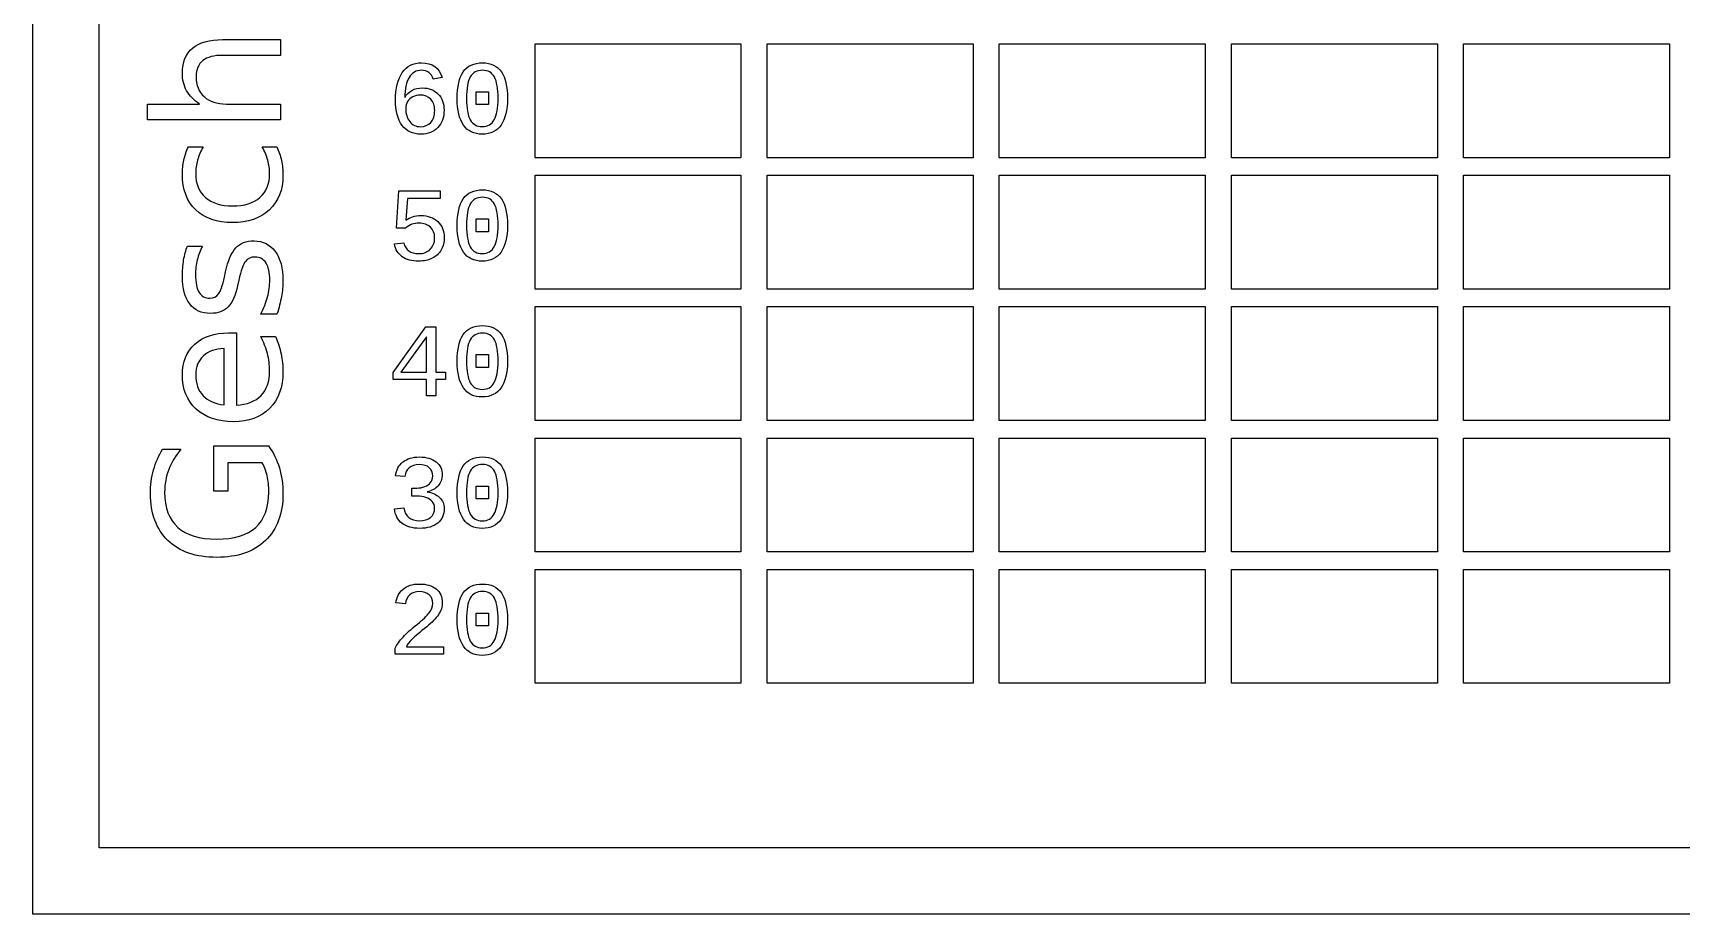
# Model space of a CAD drawing. Extents: x -4 to 214, y 146 to 301.
# Drawn here: x -3.9 to 95.7, y 146.1 to 199.4 of the extents above; entities that cross this region are included whole.
import ezdxf

# ---------------------------------------------------------------- set-up
doc = ezdxf.new("R2010")
doc.units = 0
doc.layers.add('Ebene_1', color=7, linetype='CONTINUOUS')

msp = doc.modelspace()

# ---------------------------------------------------------------- linework, layer by layer
at = {"layer": 'Ebene_1', "color": 7}
for points in [[(-3.868278, 300.868281), (213.86828, 300.868281), (213.86828, 300.868281), (213.86828, 146.13172), (213.86828, 146.13172), (-3.868278, 146.13172), (-3.868278, 146.13172), (-3.868278, 300.868281), (-3.868278, 300.868281)], [(0.131634, 296.868359), (209.86836, 296.868359), (209.86836, 296.868359), (209.86836, 150.13163), (209.86836, 150.13163), (0.131634, 150.13163), (0.131634, 150.13163), (0.131634, 296.868359), (0.131634, 296.868359)], [(7.590234, 198.958443)], [(26.458334, 198.702042), (38.89375, 198.702042), (38.89375, 198.702042), (38.89375, 191.82287), (38.89375, 191.82287), (26.458334, 191.82287), (26.458334, 191.82287), (26.458334, 198.702042), (26.458334, 198.702042)], [(40.481251, 198.702042), (52.916667, 198.702042), (52.916667, 198.702042), (52.916667, 191.82287), (52.916667, 191.82287), (40.481251, 191.82287), (40.481251, 191.82287), (40.481251, 198.702042), (40.481251, 198.702042)], [(54.504169, 198.702042), (66.939586, 198.702042), (66.939586, 198.702042), (66.939586, 191.82287), (66.939586, 191.82287), (54.504169, 191.82287), (54.504169, 191.82287), (54.504169, 198.702042), (54.504169, 198.702042)], [(68.527084, 198.702042), (80.962501, 198.702042), (80.962501, 198.702042), (80.962501, 191.82287), (80.962501, 191.82287), (68.527084, 191.82287), (68.527084, 191.82287), (68.527084, 198.702042), (68.527084, 198.702042)], [(82.550003, 198.702042), (94.985419, 198.702042), (94.985419, 198.702042), (94.985419, 191.82287), (94.985419, 191.82287), (82.550003, 191.82287), (82.550003, 191.82287), (82.550003, 198.702042), (82.550003, 198.702042)], [(22.911263, 195.027928), (22.911263, 195.799974), (23.639901, 195.799974), (23.639901, 195.027928)], [(24.225911, 195.399998)], [(24.793318, 195.399998)], [(20.396686, 194.665159)], [(20.964096, 194.689964)], [(5.51801, 192.483385)], [(26.458334, 190.76453), (38.89375, 190.76453), (38.89375, 190.76453), (38.89375, 183.88536), (38.89375, 183.88536), (26.458334, 183.88536), (26.458334, 183.88536), (26.458334, 190.76453), (26.458334, 190.76453)], [(40.481251, 190.76453), (52.916667, 190.76453), (52.916667, 190.76453), (52.916667, 183.88536), (52.916667, 183.88536), (40.481251, 183.88536), (40.481251, 183.88536), (40.481251, 190.76453), (40.481251, 190.76453)], [(54.504169, 190.76453), (66.939586, 190.76453), (66.939586, 190.76453), (66.939586, 183.88536), (66.939586, 183.88536), (54.504169, 183.88536), (54.504169, 183.88536), (54.504169, 190.76453), (54.504169, 190.76453)], [(68.527084, 190.76453), (80.962501, 190.76453), (80.962501, 190.76453), (80.962501, 183.88536), (80.962501, 183.88536), (68.527084, 183.88536), (68.527084, 183.88536), (68.527084, 190.76453), (68.527084, 190.76453)], [(82.550003, 190.76453), (94.985419, 190.76453), (94.985419, 190.76453), (94.985419, 183.88536), (94.985419, 183.88536), (82.550003, 183.88536), (82.550003, 183.88536), (82.550003, 190.76453), (82.550003, 190.76453)], [(22.911263, 187.355011), (22.911263, 188.127057), (23.639901, 188.127057), (23.639901, 187.355011)], [(24.225911, 187.727081)], [(24.793318, 187.727081)], [(5.466333, 186.488919)], [(20.973396, 187.010846)], [(26.458334, 182.82703), (38.89375, 182.82703), (38.89375, 182.82703), (38.89375, 175.94786), (38.89375, 175.94786), (26.458334, 175.94786), (26.458334, 175.94786), (26.458334, 182.82703), (26.458334, 182.82703)], [(40.481251, 182.82703), (52.916667, 182.82703), (52.916667, 182.82703), (52.916667, 175.94786), (52.916667, 175.94786), (40.481251, 175.94786), (40.481251, 175.94786), (40.481251, 182.82703), (40.481251, 182.82703)], [(54.504169, 182.82703), (66.939586, 182.82703), (66.939586, 182.82703), (66.939586, 175.94786), (66.939586, 175.94786), (54.504169, 175.94786), (54.504169, 175.94786), (54.504169, 182.82703), (54.504169, 182.82703)], [(68.527084, 182.82703), (80.962501, 182.82703), (80.962501, 182.82703), (80.962501, 175.94786), (80.962501, 175.94786), (68.527084, 175.94786), (68.527084, 175.94786), (68.527084, 182.82703), (68.527084, 182.82703)], [(82.550003, 182.82703), (94.985419, 182.82703), (94.985419, 182.82703), (94.985419, 175.94786), (94.985419, 175.94786), (82.550003, 175.94786), (82.550003, 175.94786), (82.550003, 182.82703), (82.550003, 182.82703)], [(7.951969, 181.238594)], [(20.4711, 178.421189), (20.4711, 177.432102), (19.912996, 177.432102), (19.912996, 178.421189), (17.885214, 178.421189), (17.885214, 178.855271), (19.854084, 181.614792), (20.4711, 181.614792), (20.4711, 178.861472), (21.054012, 178.861472), (21.054012, 178.421189)], [(19.912996, 181.010178), (18.362702, 178.861472), (19.912996, 178.861472)], [(22.911263, 179.152927), (22.911263, 179.924973), (23.639901, 179.924973), (23.639901, 179.152927)], [(24.225911, 179.524997)], [(24.793318, 179.524997)], [(26.458334, 174.88953), (38.89375, 174.88953), (38.89375, 174.88953), (38.89375, 168.01036), (38.89375, 168.01036), (26.458334, 168.01036), (26.458334, 168.01036), (26.458334, 174.88953), (26.458334, 174.88953)], [(40.481251, 174.88953), (52.916667, 174.88953), (52.916667, 174.88953), (52.916667, 168.01036), (52.916667, 168.01036), (40.481251, 168.01036), (40.481251, 168.01036), (40.481251, 174.88953), (40.481251, 174.88953)], [(54.504169, 174.88953), (66.939586, 174.88953), (66.939586, 174.88953), (66.939586, 168.01036), (66.939586, 168.01036), (54.504169, 168.01036), (54.504169, 168.01036), (54.504169, 174.88953), (54.504169, 174.88953)], [(68.527084, 174.88953), (80.962501, 174.88953), (80.962501, 174.88953), (80.962501, 168.01036), (80.962501, 168.01036), (68.527084, 168.01036), (68.527084, 168.01036), (68.527084, 174.88953), (68.527084, 174.88953)], [(82.550003, 174.88953), (94.985419, 174.88953), (94.985419, 174.88953), (94.985419, 168.01036), (94.985419, 168.01036), (82.550003, 168.01036), (82.550003, 168.01036), (82.550003, 174.88953), (82.550003, 174.88953)], [(9.982853, 173.383776)], [(22.911263, 171.21541), (22.911263, 171.987456), (23.639901, 171.987456), (23.639901, 171.21541)], [(24.225911, 171.58748)], [(24.793318, 171.58748)], [(20.973396, 170.641803)], [(26.458334, 166.95206), (38.89375, 166.95206), (38.89375, 166.95206), (38.89375, 160.07289), (38.89375, 160.07289), (26.458334, 160.07289), (26.458334, 160.07289), (26.458334, 166.95206), (26.458334, 166.95206)], [(40.481251, 166.95206), (52.916667, 166.95206), (52.916667, 166.95206), (52.916667, 160.07289), (52.916667, 160.07289), (40.481251, 160.07289), (40.481251, 160.07289), (40.481251, 166.95206), (40.481251, 166.95206)], [(54.504169, 166.95206), (66.939586, 166.95206), (66.939586, 166.95206), (66.939586, 160.07289), (66.939586, 160.07289), (54.504169, 160.07289), (54.504169, 160.07289), (54.504169, 166.95206), (54.504169, 166.95206)], [(68.527084, 166.95206), (80.962501, 166.95206), (80.962501, 166.95206), (80.962501, 160.07289), (80.962501, 160.07289), (68.527084, 160.07289), (68.527084, 160.07289), (68.527084, 166.95206), (68.527084, 166.95206)], [(82.550003, 166.95206), (94.985419, 166.95206), (94.985419, 166.95206), (94.985419, 160.07289), (94.985419, 160.07289), (82.550003, 160.07289), (82.550003, 160.07289), (82.550003, 166.95206), (82.550003, 166.95206)], [(22.911263, 163.54248), (22.911263, 164.314526), (23.639901, 164.314526), (23.639901, 163.54248)], [(24.225911, 163.91455)], [(24.793318, 163.91455)]]:
    msp.add_lwpolyline(points, close=True, dxfattribs=at)
for points in [[(7.590234, 198.958443), (11.083561, 198.958443), (11.083561, 198.007597), (7.62124, 198.007597)], [(20.843171, 196.665037), (20.309871, 196.568919)], [(7.812443, 195.067208), (11.083561, 195.067208), (11.083561, 194.111192), (3.042708, 194.111192), (3.042708, 195.067208), (6.194971, 195.067208)], [(5.51801, 192.483385), (6.406844, 192.483385)], [(9.982853, 192.483385), (10.861352, 192.483385)], [(18.635554, 187.55965), (18.08985, 187.55965), (18.23558, 189.816876), (20.719147, 189.816876), (20.719147, 189.367291), (18.750277, 189.367291), (18.660358, 188.049542)], [(5.466333, 186.488919), (6.365503, 186.488919)], [(17.962729, 186.61087), (18.527035, 186.675983)], [(7.698755, 184.607899), (7.771102, 184.933458)], [(8.566919, 184.416695), (8.489404, 184.085966)], [(10.871688, 182.375477), (9.889835, 182.375477)], [(7.951969, 181.238594), (8.417057, 181.238594), (8.417057, 176.866767)], [(7.678084, 176.897774), (7.672917, 180.287748)], [(9.889835, 181.016386), (10.789006, 181.016386)], [(3.962549, 174.215767), (5.073592, 174.215767)], [(9.982853, 173.383776), (7.910628, 173.383776), (7.910628, 171.678454), (7.052799, 171.678454), (7.052799, 174.417305), (10.365259, 174.417305)], [(18.598348, 172.561064), (18.037143, 172.604472)], [(19.326987, 171.382842), (19.010725, 171.382842), (19.010725, 171.866533), (19.314583, 171.866533)], [(19.937801, 171.643291), (19.937801, 171.63089)], [(17.962729, 170.616997), (18.539436, 170.669707)], [(18.629354, 164.872631), (18.058847, 164.925341)], [(18.685163, 162.27434), (20.926888, 162.27434), (20.926888, 161.821655), (18.012338, 161.821655)], [(18.012338, 161.821655), (18.012338, 162.184423)]]:
    msp.add_lwpolyline(points, dxfattribs=at)
for points in [[(5.156274, 196.937894), (5.156274, 197.602798), (5.36298, 198.105781), (5.776392, 198.446845)], [(5.776392, 198.446845), (6.186358, 198.78791), (6.790972, 198.958443), (7.590234, 198.958443)], [(6.391341, 197.687202), (6.119179, 197.473606), (5.983097, 197.153212), (5.983097, 196.726021)], [(7.62124, 198.007597), (7.07347, 198.007597), (6.663504, 197.900799), (6.391341, 197.687202)], [(18.443318, 196.965794), (18.71617, 197.358535), (19.100643, 197.554905), (19.596737, 197.554905)], [(19.596737, 197.554905), (20.256128, 197.554905), (20.671606, 197.258283), (20.843171, 196.665037)], [(22.126815, 197.018504), (22.372795, 197.376105), (22.759334, 197.554905), (23.286434, 197.554905)], [(23.286434, 197.554905), (23.801131, 197.554905), (24.180436, 197.374038), (24.424348, 197.012303)], [(5.414657, 195.868192), (5.242402, 196.17825), (5.156274, 196.534818), (5.156274, 196.937894)], [(5.983097, 196.726021), (5.983097, 196.212702), (6.146739, 195.807902), (6.474023, 195.511624)], [(18.034042, 195.297679), (18.034042, 196.017015), (18.170467, 196.573053), (18.443318, 196.965794)], [(18.852597, 196.671239), (18.676896, 196.383918), (18.589045, 195.980841), (18.589045, 195.46201)], [(19.590535, 197.10222), (19.274275, 197.10222), (19.028296, 196.95856), (18.852597, 196.671239)], [(20.309871, 196.568919), (20.200318, 196.924453), (19.960539, 197.10222), (19.590535, 197.10222)], [(21.757846, 195.399998), (21.757846, 196.121401), (21.880836, 196.660903), (22.126815, 197.018504)], [(22.545394, 196.705345), (22.396566, 196.440762), (22.322152, 196.005646), (22.322152, 195.399998)], [(23.286434, 197.10222), (22.943303, 197.10222), (22.696289, 196.969928), (22.545394, 196.705345)], [(24.00577, 196.699144), (23.861076, 196.967861), (23.621297, 197.10222), (23.286434, 197.10222)], [(24.225911, 195.399998), (24.225911, 195.999445), (24.152531, 196.432493), (24.00577, 196.699144)], [(24.424348, 197.012303), (24.670328, 196.652635), (24.793318, 196.1152), (24.793318, 195.399998)], [(6.194971, 195.067208), (5.847016, 195.294584), (5.586911, 195.561579), (5.414657, 195.868192)], [(6.474023, 195.511624), (6.801308, 195.215347), (7.247447, 195.067208), (7.812443, 195.067208)], [(18.427816, 193.778392), (18.1653, 194.135993), (18.034042, 194.642422), (18.034042, 195.297679)], [(18.589045, 195.46201), (18.690331, 195.650112), (18.832958, 195.792739), (19.016927, 195.889891)], [(18.759577, 195.213963), (18.683097, 195.092007), (18.644856, 194.953514), (18.644856, 194.798485)], [(19.082038, 195.502318), (18.945613, 195.434105), (18.838127, 195.337987), (18.759577, 195.213963)], [(19.016927, 195.889891), (19.200895, 195.98911), (19.411735, 196.038719), (19.649447, 196.038719)], [(19.516121, 195.607737), (19.363159, 195.607737), (19.218464, 195.572598), (19.082038, 195.502318)], [(20.157942, 195.359691), (20.000847, 195.525055), (19.786906, 195.607737), (19.516121, 195.607737)], [(19.649447, 196.038719), (20.046322, 196.038719), (20.364649, 195.915729), (20.604427, 195.669749)], [(20.396686, 194.665159), (20.396686, 194.962816), (20.317105, 195.194326), (20.157942, 195.359691)], [(20.604427, 195.669749), (20.844206, 195.425837), (20.964096, 195.099241), (20.964096, 194.689964)], [(22.136115, 193.793895), (21.883936, 194.161831), (21.757846, 194.697199), (21.757846, 195.399998)], [(22.322152, 195.399998), (22.322152, 194.810887), (22.3976, 194.379905), (22.548495, 194.107054)], [(23.996467, 194.119456), (24.14943, 194.398509), (24.225911, 194.825356), (24.225911, 195.399998)], [(24.793318, 195.399998), (24.793318, 194.701333), (24.664127, 194.166999), (24.405746, 193.796995)], [(18.644856, 194.798485), (18.644856, 194.484292), (18.727539, 194.221776), (18.892903, 194.010936)], [(20.161043, 193.955125), (20.318139, 194.128758), (20.396686, 194.365436), (20.396686, 194.665159)], [(20.964096, 194.689964), (20.964096, 194.251748), (20.838005, 193.901382), (20.585824, 193.638865)], [(19.553327, 193.245091), (19.065502, 193.245091), (18.690332, 193.422858), (18.427816, 193.778392)], [(18.892903, 194.010936), (19.060335, 193.800096), (19.274275, 193.694676), (19.534724, 193.694676)], [(19.534724, 193.694676), (19.79724, 193.694676), (20.006013, 193.781493), (20.161043, 193.955125)], [(20.585824, 193.638865), (20.33571, 193.376349), (19.991544, 193.245091), (19.553327, 193.245091)], [(23.267831, 193.245091), (22.765535, 193.245091), (22.388297, 193.428026), (22.136115, 193.793895)], [(22.548495, 194.107054), (22.701456, 193.836269), (22.943301, 193.700877), (23.27403, 193.700877)], [(24.405746, 193.796995), (24.14943, 193.429059), (23.770125, 193.245091), (23.267831, 193.245091)], [(23.27403, 193.700877), (23.602694, 193.700877), (23.843506, 193.840404), (23.996467, 194.119456)], [(5.249292, 191.672064), (5.307859, 191.951119), (5.397431, 192.221559), (5.51801, 192.483385)], [(6.406844, 192.483385), (6.258705, 192.214667), (6.148462, 191.944227), (6.076115, 191.672064)], [(10.31875, 191.672064), (10.242958, 191.944227), (10.130992, 192.214667), (9.982853, 192.483385)], [(10.861352, 192.483385), (10.985376, 192.218112), (11.078393, 191.942505), (11.140405, 191.656562)], [(5.156274, 190.814238), (5.156274, 191.10707), (5.18728, 191.393012), (5.249292, 191.672064)], [(6.076115, 191.672064), (6.000323, 191.403348), (5.962427, 191.131186), (5.962427, 190.855579)], [(10.42727, 190.855579), (10.42727, 191.131186), (10.391097, 191.403348), (10.31875, 191.672064)], [(11.140405, 191.656562), (11.202417, 191.374065), (11.233423, 191.072619), (11.233423, 190.752225)], [(5.967594, 188.68), (5.426714, 189.20021), (5.156274, 189.911622), (5.156274, 190.814238)], [(5.962427, 190.855579), (5.962427, 190.238906), (6.158797, 189.760037), (6.551538, 189.418973)], [(9.843327, 189.418973), (10.232623, 189.760037), (10.42727, 190.238906), (10.42727, 190.855579)], [(11.233423, 190.752225), (11.233423, 189.880617), (10.959538, 189.188153), (10.411767, 188.674833)], [(6.551538, 189.418973), (6.940834, 189.07791), (7.488604, 188.907378), (8.194849, 188.907378)], [(8.194849, 188.907378), (8.901093, 188.907378), (9.450586, 189.07791), (9.843327, 189.418973)], [(21.757846, 187.727081), (21.757846, 188.448484), (21.880836, 188.987986), (22.126815, 189.345587)], [(22.126815, 189.345587), (22.372795, 189.703188), (22.759334, 189.881988), (23.286434, 189.881988)], [(23.286434, 189.429303), (22.943303, 189.429303), (22.696289, 189.297011), (22.545394, 189.032428)], [(23.286434, 189.881988), (23.801131, 189.881988), (24.180436, 189.701121), (24.424348, 189.339386)], [(24.00577, 189.026227), (23.861076, 189.294944), (23.621297, 189.429303), (23.286434, 189.429303)], [(24.424348, 189.339386), (24.670328, 188.979718), (24.793318, 188.442283), (24.793318, 187.727081)], [(8.194849, 187.904853), (7.250892, 187.904853), (6.508474, 188.163235), (5.967594, 188.68)], [(10.411767, 188.674833), (9.863997, 188.161513), (9.125024, 187.904853), (8.194849, 187.904853)], [(18.660358, 188.049542), (18.902205, 188.235577), (19.202962, 188.328595), (19.56263, 188.328595)], [(19.56263, 188.328595), (19.98431, 188.328595), (20.324341, 188.206639), (20.582723, 187.962726)], [(22.545394, 189.032428), (22.396566, 188.767845), (22.322152, 188.332729), (22.322152, 187.727081)], [(24.225911, 187.727081), (24.225911, 188.326528), (24.152531, 188.759576), (24.00577, 189.026227)], [(19.026229, 187.801495), (18.896005, 187.753953), (18.76578, 187.673338), (18.635554, 187.55965)], [(19.447909, 187.872809), (19.297014, 187.872809), (19.156454, 187.849038), (19.026229, 187.801495)], [(20.136238, 187.627863), (19.964672, 187.79116), (19.735229, 187.872809), (19.447909, 187.872809)], [(20.393588, 186.998444), (20.393588, 187.254759), (20.307805, 187.464565), (20.136238, 187.627863)], [(20.582723, 187.962726), (20.843172, 187.72088), (20.973396, 187.403587), (20.973396, 187.010846)], [(22.136115, 186.120978), (21.883936, 186.488914), (21.757846, 187.024282), (21.757846, 187.727081)], [(22.322152, 187.727081), (22.322152, 187.13797), (22.3976, 186.706988), (22.548495, 186.434137)], [(23.996467, 186.446539), (24.14943, 186.725592), (24.225911, 187.152439), (24.225911, 187.727081)], [(24.793318, 187.727081), (24.793318, 187.028416), (24.664127, 186.494082), (24.405746, 186.124078)], [(5.233789, 185.63109), (5.285466, 185.94115), (5.36298, 186.227093), (5.466333, 186.488919)], [(6.365503, 186.488919), (6.227699, 186.220201), (6.124346, 185.941149), (6.055444, 185.651762)], [(7.771102, 184.933458), (7.915796, 185.608697), (8.120779, 186.087566), (8.386051, 186.370063)], [(8.386051, 186.370063), (8.647879, 186.656007), (9.014781, 186.798979), (9.486759, 186.798979)], [(9.486759, 186.798979), (10.024194, 186.798979), (10.449664, 186.585383), (10.763167, 186.15819)], [(18.437116, 185.838824), (18.187004, 186.016591), (18.028875, 186.27394), (17.962729, 186.61087)], [(18.527035, 186.675983), (18.644857, 186.243968), (18.947681, 186.02796), (19.435505, 186.02796)], [(19.435505, 186.02796), (19.726962, 186.02796), (19.959506, 186.114777), (20.133138, 186.288409)], [(20.133138, 186.288409), (20.306771, 186.462042), (20.393588, 186.69872), (20.393588, 186.998444)], [(20.790463, 186.254303), (20.668506, 186.037262), (20.489705, 185.868797), (20.25406, 185.748908)], [(20.973396, 187.010846), (20.973396, 186.723525), (20.912418, 186.471344), (20.790463, 186.254303)], [(22.548495, 186.434137), (22.701456, 186.163352), (22.943301, 186.02796), (23.27403, 186.02796)], [(23.27403, 186.02796), (23.602694, 186.02796), (23.843506, 186.167487), (23.996467, 186.446539)], [(5.156274, 184.638902), (5.156274, 184.990303), (5.182113, 185.321032), (5.233789, 185.63109)], [(6.055444, 185.651762), (5.986542, 185.362373), (5.952092, 185.062649), (5.952092, 184.752591)], [(8.964827, 185.558745), (8.827023, 185.386489), (8.694387, 185.005805), (8.566919, 184.416695)], [(9.559106, 185.822294), (9.300724, 185.822294), (9.102631, 185.734444), (8.964827, 185.558745)], [(10.210229, 185.460558), (10.0552, 185.701715), (9.838159, 185.822294), (9.559106, 185.822294)], [(10.437606, 184.427029), (10.437606, 184.874891), (10.361814, 185.219401), (10.210229, 185.460558)], [(10.763167, 186.15819), (11.076671, 185.734444), (11.233423, 185.150501), (11.233423, 184.40636)], [(19.423104, 185.572174), (19.015893, 185.572174), (18.68723, 185.661058), (18.437116, 185.838824)], [(20.25406, 185.748908), (20.020482, 185.631085), (19.743497, 185.572174), (19.423104, 185.572174)], [(23.267831, 185.572174), (22.765535, 185.572174), (22.388297, 185.755109), (22.136115, 186.120978)], [(24.405746, 186.124078), (24.14943, 185.756142), (23.770125, 185.572174), (23.267831, 185.572174)], [(5.600692, 182.995594), (5.304414, 183.381445), (5.156274, 183.929214), (5.156274, 184.638902)], [(5.952092, 184.752591), (5.952092, 184.280613), (6.024438, 183.925768), (6.169132, 183.688056)], [(7.342187, 183.589872), (7.466211, 183.758681), (7.585067, 184.098024), (7.698755, 184.607899)], [(10.303247, 183.414173), (10.39282, 183.755236), (10.437606, 184.092855), (10.437606, 184.427029)], [(11.233423, 184.40636), (11.233423, 184.0963), (11.202417, 183.772461), (11.140405, 183.434842)], [(6.169132, 183.688056), (6.313827, 183.45379), (6.530868, 183.336658), (6.820256, 183.336658)], [(6.820256, 183.336658), (7.040742, 183.336658), (7.214719, 183.421062), (7.342187, 183.589872)], [(8.489404, 184.085966), (8.365381, 183.496855), (8.1759, 183.071385), (7.920964, 182.809557)], [(9.889835, 182.375477), (10.072426, 182.726875), (10.210229, 183.073107), (10.303247, 183.414173)], [(11.140405, 183.434842), (11.081839, 183.100668), (10.992266, 182.747546), (10.871688, 182.375477)], [(6.861597, 182.416818), (6.317272, 182.416818), (5.89697, 182.609743), (5.600692, 182.995594)], [(7.920964, 182.809557), (7.662581, 182.547731), (7.309459, 182.416818), (6.861597, 182.416818)], [(5.91075, 180.556466), (6.410289, 181.011218), (7.090695, 181.238594), (7.951969, 181.238594)], [(22.126815, 181.143503), (22.372795, 181.501104), (22.759334, 181.679904), (23.286434, 181.679904)], [(23.286434, 181.227219), (22.943303, 181.227219), (22.696289, 181.094927), (22.545394, 180.830344)], [(23.286434, 181.679904), (23.801131, 181.679904), (24.180436, 181.499037), (24.424348, 181.137302)], [(24.00577, 180.824143), (23.861076, 181.09286), (23.621297, 181.227219), (23.286434, 181.227219)], [(5.156274, 178.711617), (5.156274, 179.490208), (5.407766, 180.105158), (5.91075, 180.556466)], [(7.672917, 180.287748), (7.152707, 180.280851), (6.737573, 180.134434), (6.427515, 179.848497)], [(10.292912, 179.993192), (10.203339, 180.337701), (10.06898, 180.678766), (9.889835, 181.016386)], [(10.789006, 181.016386), (10.933699, 180.675321), (11.043943, 180.325643), (11.119735, 179.967353)], [(21.757846, 179.524997), (21.757846, 180.2464), (21.880836, 180.785902), (22.126815, 181.143503)], [(22.545394, 180.830344), (22.396566, 180.565761), (22.322152, 180.130645), (22.322152, 179.524997)], [(24.225911, 179.524997), (24.225911, 180.124444), (24.152531, 180.557492), (24.00577, 180.824143)], [(24.424348, 181.137302), (24.670328, 180.777634), (24.793318, 180.240199), (24.793318, 179.524997)], [(6.427515, 179.848497), (6.117456, 179.565999), (5.962427, 179.190484), (5.962427, 178.721951)], [(10.42727, 178.933824), (10.42727, 179.299006), (10.382484, 179.652128), (10.292912, 179.993192)], [(11.119735, 179.967353), (11.195527, 179.609063), (11.233423, 179.245606), (11.233423, 178.876981)], [(22.136115, 177.918894), (21.883936, 178.28683), (21.757846, 178.822198), (21.757846, 179.524997)], [(22.322152, 179.524997), (22.322152, 178.935886), (22.3976, 178.504904), (22.548495, 178.232053)], [(23.996467, 178.244455), (24.14943, 178.523508), (24.225911, 178.950355), (24.225911, 179.524997)], [(24.793318, 179.524997), (24.793318, 178.826332), (24.664127, 178.291998), (24.405746, 177.921994)], [(5.993433, 176.639392), (5.435327, 177.15271), (5.156274, 177.843452), (5.156274, 178.711617)], [(5.962427, 178.721951), (5.962427, 178.191407), (6.112288, 177.765938), (6.412012, 177.445543)], [(9.915674, 177.45588), (10.256738, 177.810724), (10.42727, 178.303372), (10.42727, 178.933824)], [(11.233423, 178.876981), (11.233423, 177.953695), (10.964705, 177.221612), (10.42727, 176.680733)], [(22.548495, 178.232053), (22.701456, 177.961268), (22.943301, 177.825876), (23.27403, 177.825876)], [(23.27403, 177.825876), (23.602694, 177.825876), (23.843506, 177.965403), (23.996467, 178.244455)], [(6.412012, 177.445543), (6.711735, 177.128595), (7.133759, 176.946005), (7.678084, 176.897774)], [(8.417057, 176.866767), (9.071625, 176.908109), (9.571164, 177.10448), (9.915674, 177.45588)], [(23.267831, 177.37009), (22.765535, 177.37009), (22.388297, 177.553025), (22.136115, 177.918894)], [(24.405746, 177.921994), (24.14943, 177.554058), (23.770125, 177.37009), (23.267831, 177.37009)], [(8.246525, 175.87458), (7.299124, 175.87458), (6.548093, 176.129517), (5.993433, 176.639392)], [(10.42727, 176.680733), (9.889835, 176.143298), (9.16292, 175.87458), (8.246525, 175.87458)], [(3.414779, 172.96003), (3.538802, 173.414782), (3.721392, 173.833361), (3.962549, 174.215767)], [(5.073592, 174.215767), (4.746308, 173.829916), (4.499984, 173.41995), (4.334619, 172.985868)], [(10.365259, 174.417305), (10.651202, 174.014229), (10.868243, 173.569811), (11.016382, 173.084053)], [(10.282576, 172.603462), (10.21712, 172.89285), (10.117212, 173.152955), (9.982853, 173.383776)], [(18.037143, 172.604472), (18.078483, 172.962073), (18.226278, 173.241126), (18.480526, 173.441631)], [(18.480526, 173.441631), (18.73684, 173.642135), (19.065502, 173.742387), (19.466512, 173.742387)], [(19.46031, 173.283501), (19.21433, 173.283501), (19.014859, 173.220456), (18.861897, 173.094365)], [(20.071127, 173.097466), (19.934701, 173.221489), (19.731095, 173.283501), (19.46031, 173.283501)], [(19.466512, 173.742387), (19.904727, 173.742387), (20.244758, 173.645236), (20.486605, 173.450932)], [(20.486605, 173.450932), (20.730517, 173.258696), (20.852473, 172.989979), (20.852473, 172.64478)], [(22.126815, 173.205986), (22.372795, 173.563587), (22.759334, 173.742387), (23.286434, 173.742387)], [(23.286434, 173.289702), (22.943303, 173.289702), (22.696289, 173.15741), (22.545394, 172.892827)], [(23.286434, 173.742387), (23.801131, 173.742387), (24.180436, 173.56152), (24.424348, 173.199785)], [(24.00577, 172.886626), (23.861076, 173.155343), (23.621297, 173.289702), (23.286434, 173.289702)], [(3.228744, 171.528593), (3.228744, 172.031576), (3.290755, 172.508722), (3.414779, 172.96003)], [(4.334619, 172.985868), (4.169254, 172.551786), (4.086572, 172.095311), (4.086572, 171.616442)], [(10.375594, 171.616442), (10.375594, 171.985068), (10.344588, 172.314074), (10.282576, 172.603462)], [(11.016382, 173.084053), (11.161076, 172.598295), (11.233423, 172.079808), (11.233423, 171.528593)], [(18.861897, 173.094365), (18.711001, 172.968275), (18.623152, 172.790508), (18.598348, 172.561064)], [(20.278865, 172.585869), (20.278865, 172.804977), (20.209619, 172.975509), (20.071127, 173.097466)], [(20.15174, 172.204497), (20.23649, 172.311984), (20.278865, 172.439108), (20.278865, 172.585869)], [(20.852473, 172.64478), (20.852473, 172.3988), (20.770825, 172.18486), (20.607528, 172.002959)], [(21.757846, 171.58748), (21.757846, 172.308883), (21.880836, 172.848385), (22.126815, 173.205986)], [(22.545394, 172.892827), (22.396566, 172.628244), (22.322152, 172.193128), (22.322152, 171.58748)], [(24.225911, 171.58748), (24.225911, 172.186927), (24.152531, 172.619975), (24.00577, 172.886626)], [(24.424348, 173.199785), (24.670328, 172.840117), (24.793318, 172.302682), (24.793318, 171.58748)], [(4.28811, 168.696724), (3.581866, 169.378853), (3.228744, 170.322809), (3.228744, 171.528593)], [(4.086572, 171.616442), (4.086572, 170.672486), (4.350122, 169.962797), (4.877222, 169.487373)], [(9.584944, 169.487373), (10.112044, 169.962797), (10.375594, 170.672486), (10.375594, 171.616442)], [(11.233423, 171.528593), (11.233423, 170.322809), (10.882023, 169.378853), (10.179224, 168.696724)], [(19.314583, 171.866533), (19.492349, 171.866533), (19.654613, 171.895472), (19.801374, 171.95335)], [(19.869589, 171.296025), (19.708357, 171.353903), (19.52749, 171.382842), (19.326987, 171.382842)], [(19.801374, 171.95335), (19.950202, 172.013294), (20.066991, 172.09701), (20.15174, 172.204497)], [(20.250959, 171.051079), (20.157942, 171.158566), (20.030819, 171.240215), (19.869589, 171.296025)], [(20.607528, 172.002959), (20.44423, 171.821058), (20.220988, 171.701169), (19.937801, 171.643291)], [(19.937801, 171.63089), (20.249926, 171.59575), (20.500041, 171.486196), (20.688143, 171.302228)], [(20.688143, 171.302228), (20.878312, 171.11826), (20.973396, 170.898118), (20.973396, 170.641803)], [(22.136115, 169.981377), (21.883936, 170.349313), (21.757846, 170.884681), (21.757846, 171.58748)], [(22.322152, 171.58748), (22.322152, 170.998369), (22.3976, 170.567387), (22.548495, 170.294536)], [(23.996467, 170.306938), (24.14943, 170.585991), (24.225911, 171.012838), (24.225911, 171.58748)], [(24.793318, 171.58748), (24.793318, 170.888815), (24.664127, 170.354481), (24.405746, 169.984477)], [(18.430917, 169.73333), (18.166334, 169.933834), (18.010271, 170.22839), (17.962729, 170.616997)], [(18.539436, 170.669707), (18.613851, 170.152943), (18.931144, 169.894561), (19.491317, 169.894561)], [(20.15174, 170.089897), (20.312972, 170.220122), (20.393588, 170.410291), (20.393588, 170.660405)], [(20.393588, 170.660405), (20.393588, 170.815434), (20.346045, 170.945659), (20.250959, 171.051079)], [(20.973396, 170.641802), (20.973396, 170.257329), (20.843172, 169.959673), (20.582723, 169.748833)], [(22.548495, 170.294536), (22.701456, 170.023751), (22.943301, 169.888359), (23.27403, 169.888359)], [(23.27403, 169.888359), (23.602694, 169.888359), (23.843506, 170.027886), (23.996467, 170.306938)], [(4.877222, 169.487373), (5.404321, 169.015395), (6.189803, 168.779406), (7.233667, 168.779406)], [(7.233667, 168.779406), (8.274086, 168.779406), (9.057845, 169.015395), (9.584944, 169.487373)], [(19.491317, 169.432573), (19.048967, 169.432573), (18.6955, 169.532825), (18.430917, 169.73333)], [(19.491317, 169.894561), (19.772436, 169.894561), (19.992578, 169.959673), (20.15174, 170.089897)], [(20.582723, 169.748833), (20.322274, 169.537993), (19.958472, 169.432573), (19.491317, 169.432573)], [(23.267831, 169.432573), (22.765535, 169.432573), (22.388297, 169.615508), (22.136115, 169.981377)], [(24.405746, 169.984477), (24.14943, 169.616541), (23.770125, 169.432573), (23.267831, 169.432573)], [(7.233667, 167.678698), (5.972762, 167.678698), (4.99091, 168.01804), (4.28811, 168.696724)], [(10.179224, 168.696724), (9.472979, 168.01804), (8.491127, 167.678698), (7.233667, 167.678698)], [(18.058847, 164.925341), (18.100187, 165.276741), (18.243847, 165.55476), (18.489826, 165.759399)], [(18.489826, 165.759399), (18.735806, 165.966105), (19.059301, 166.069457), (19.46031, 166.069457)], [(18.886701, 165.415234), (18.742008, 165.287076), (18.656225, 165.106209), (18.629354, 164.872631)], [(19.46031, 165.610571), (19.224665, 165.610571), (19.033462, 165.545458), (18.886701, 165.415234)], [(19.46031, 166.069457), (19.900594, 166.069457), (20.243726, 165.970239), (20.489706, 165.771801)], [(20.071127, 165.424536), (19.928499, 165.548559), (19.724893, 165.610571), (19.46031, 165.610571)], [(20.285067, 164.894335), (20.285067, 165.123779), (20.213753, 165.300512), (20.071127, 165.424536)], [(20.489706, 165.771801), (20.735686, 165.573364), (20.858675, 165.292244), (20.858675, 164.928442)], [(21.757846, 163.91455), (21.757846, 164.635953), (21.880836, 165.175455), (22.126815, 165.533056)], [(22.126815, 165.533056), (22.372795, 165.890657), (22.759334, 166.069457), (23.286434, 166.069457)], [(23.286434, 165.616772), (22.943303, 165.616772), (22.696289, 165.48448), (22.545394, 165.219897)], [(23.286434, 166.069457), (23.801131, 166.069457), (24.180436, 165.88859), (24.424348, 165.526855)], [(24.00577, 165.213696), (23.861076, 165.482413), (23.621297, 165.616772), (23.286434, 165.616772)], [(24.424348, 165.526855), (24.670328, 165.167187), (24.793318, 164.629752), (24.793318, 163.91455)], [(19.35799, 163.6479), (19.686652, 163.910416), (19.923331, 164.138826), (20.068026, 164.333129)], [(20.068026, 164.333129), (20.21272, 164.527433), (20.285067, 164.714501), (20.285067, 164.894335)], [(20.858675, 164.928442), (20.858675, 164.69073), (20.780127, 164.453019), (20.623029, 164.215307)], [(22.545394, 165.219897), (22.396566, 164.955314), (22.322152, 164.520198), (22.322152, 163.91455)], [(24.225911, 163.91455), (24.225911, 164.513997), (24.152531, 164.947045), (24.00577, 165.213696)], [(18.483627, 162.863452), (18.698601, 163.092895), (18.990056, 163.354378), (19.35799, 163.6479)], [(19.919198, 163.48977), (19.493383, 163.150773), (19.197793, 162.900659), (19.032429, 162.739428)], [(20.623029, 164.215307), (20.465934, 163.979663), (20.231324, 163.737817), (19.919198, 163.48977)], [(22.136115, 162.308447), (21.883936, 162.676383), (21.757846, 163.211751), (21.757846, 163.91455)], [(22.322152, 163.91455), (22.322152, 163.325439), (22.3976, 162.894457), (22.548495, 162.621606)], [(23.996467, 162.634008), (24.14943, 162.913061), (24.225911, 163.339908), (24.225911, 163.91455)], [(24.793318, 163.91455), (24.793318, 163.215885), (24.664127, 162.681551), (24.405746, 162.311547)], [(18.012338, 162.184423), (18.113622, 162.409733), (18.270719, 162.636075), (18.483627, 162.863452)], [(19.032429, 162.739428), (18.869131, 162.580265), (18.753376, 162.425236), (18.685163, 162.27434)], [(23.267831, 161.759643), (22.765535, 161.759643), (22.388297, 161.942578), (22.136115, 162.308447)], [(22.548495, 162.621606), (22.701456, 162.350821), (22.943301, 162.215429), (23.27403, 162.215429)], [(24.405746, 162.311547), (24.14943, 161.943611), (23.770125, 161.759643), (23.267831, 161.759643)], [(23.27403, 162.215429), (23.602694, 162.215429), (23.843506, 162.354956), (23.996467, 162.634008)]]:
    msp.add_open_spline(points, degree=3, dxfattribs=at)

doc.saveas('drawing.dxf')
